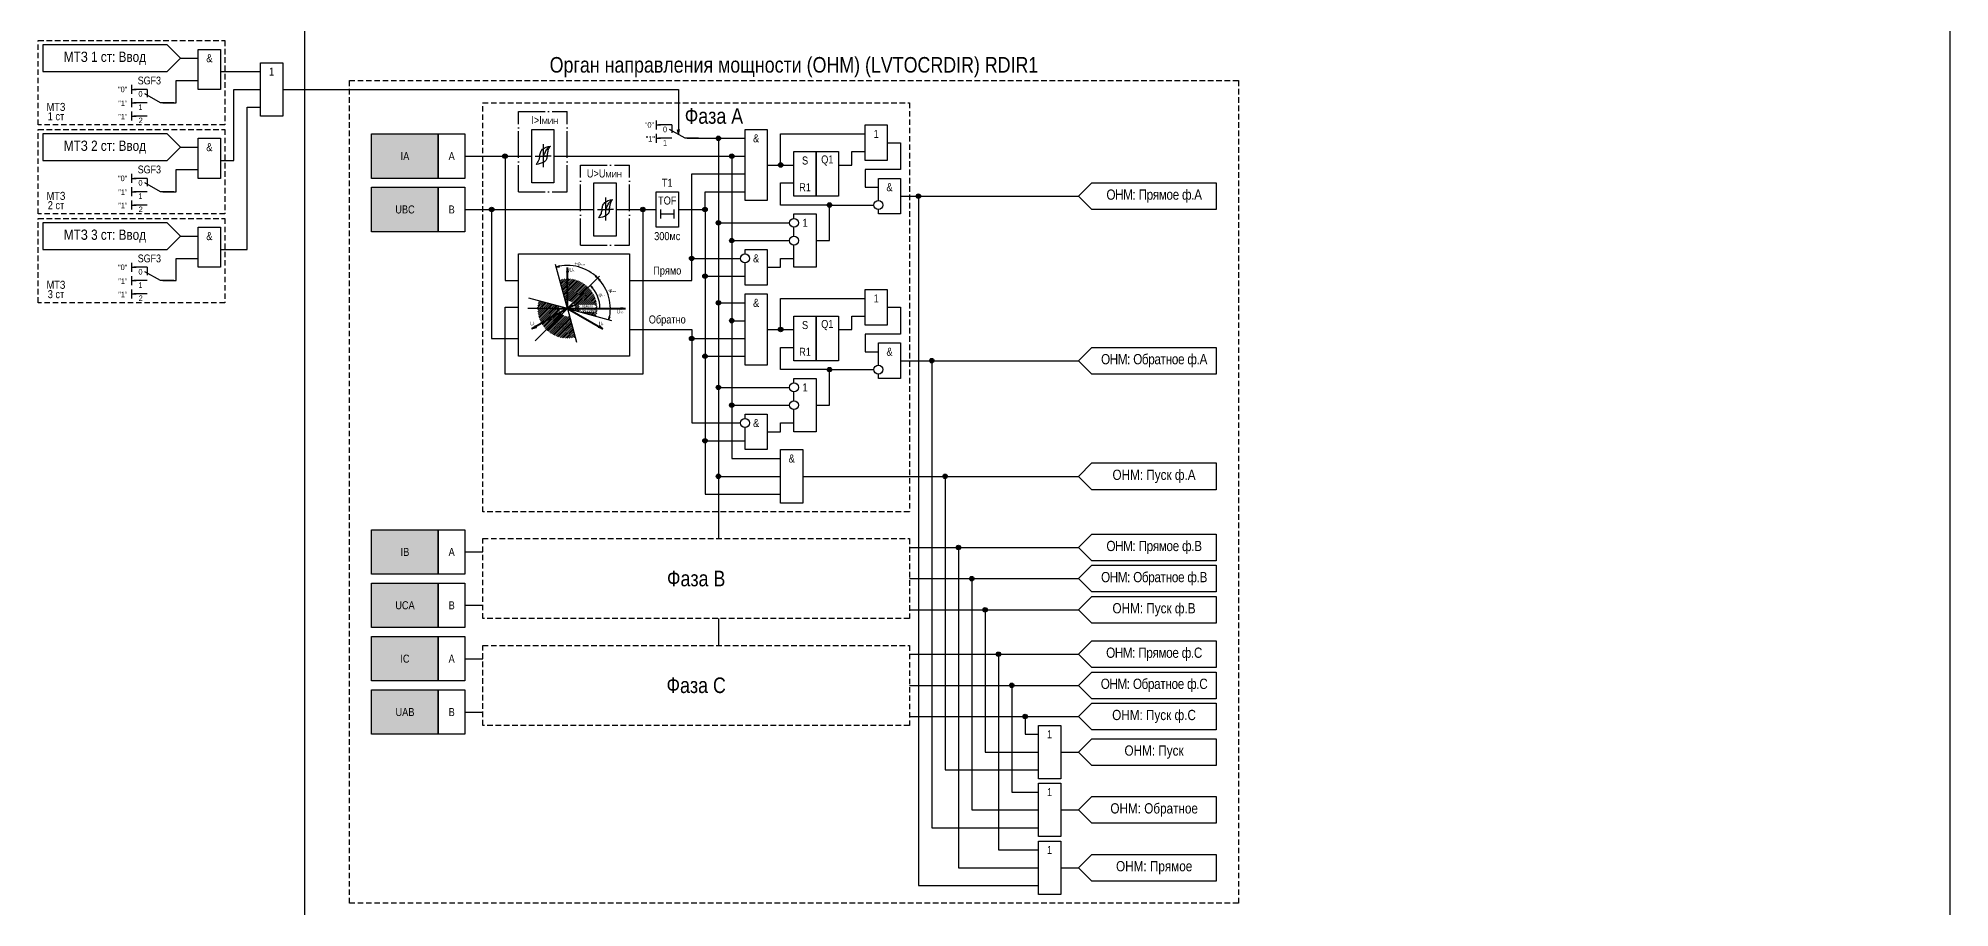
# Model space of a CAD drawing. Header units: millimetres. Extents: x -60 to 2976, y -423 to 657.
# Drawn here: x -60 to 370, y 214 to 409.5 of the extents above; entities that cross this region are included whole.
import ezdxf
from ezdxf.enums import TextEntityAlignment as Align

# ---------------------------------------------------------------- set-up
doc = ezdxf.new("R2010")
doc.units = ezdxf.units.MM
doc.linetypes.add('ACAD_ISO04W100', pattern=[30, 24, -3, 0, -3])
doc.linetypes.add('штриховая2', pattern=[0.375, 0.25, -0.125])
doc.layers.add('TEXT', color=7, linetype='Continuous', lineweight=25)
doc.layers.add('Основная', color=7, linetype='Continuous')
doc.styles.add('1.8_Gost_RD', font='ARIALN.TTF', dxfattribs={"height": 1.8})
doc.styles.add('2.5_Gost_RD', font='ARIALN.TTF', dxfattribs={"height": 2.5})
doc.styles.add('3.5_Gost_RD', font='ARIALN.TTF', dxfattribs={"height": 3.5})
doc.styles.add('5.0_Gost_RD', font='ARIALN.TTF', dxfattribs={"height": 5})
doc.styles.add('Вывод', font='ARIALN.TTF', dxfattribs={"height": 2.5})
doc.styles.add('Компонент', font='ARIALN.TTF', dxfattribs={"height": 3.5})

# ---------------------------------------------------------------- blocks, each defined once
blk = doc.blocks.new('*U24')
at = {"layer": 'Основная', "linetype": 'ACAD_ISO04W100', "ltscale": 0.25}
for p, q in [((0, 0), (11, 0)), ((0, -18), (0, 0)), ((11, -18), (11, 0)), ((0, -18), (11, -18))]:
    blk.add_line(p, q, dxfattribs=at)
at = {"layer": 'Основная', "style": 'Компонент'}
blk.add_attdef('ОУ', text='', height=3.5, dxfattribs=at).set_placement((11, 0), align=Align.MIDDLE_CENTER)
blk = doc.blocks.new('Точка')
at = {"ltscale": 100}
h = blk.add_hatch(color=256, dxfattribs=at)
h.dxf.hatch_style = 1
edge = h.paths.add_edge_path()
edge.add_arc((0, 0), 0.5, 0, 360)
blk.add_circle((0, 0), 0.5, dxfattribs=at)
blk = doc.blocks.new('*U32')
at = {"layer": 'Основная', "color": 0}
blk.add_line((0, 0), (7, 4), dxfattribs=at)
at = {"layer": 'Основная', "ltscale": 0.35}
blk.add_line((6, 6), (6, 2.5), dxfattribs=at)
blk = doc.blocks.new('*U43')
at = {"layer": 'Основная', "color": 0}
for p, q in [((-3, 6), (-9, 6)), ((-3, 0), (-9, 0)), ((9, 0), (3, 0))]:
    blk.add_line(p, q, dxfattribs=at)
at = {"layer": 'Основная', "ltscale": 0.25, "xscale": -1}
blk.add_blockref('*U32', (3, 0), dxfattribs=at)
at = {"layer": 'Основная'}
for tag, height, style, p in [('ОУ', 3.5, 'Компонент', (-2, 10)), ('В1', 2.5, 'Вывод', (-13, 6)), ('В2', 2.5, 'Вывод', (-6, 4)), ('В3', 2.5, 'Вывод', (-6, -2))]:
    blk.add_attdef(tag, text='', height=height, dxfattribs=dict(at, style=style)).set_placement(p, align=Align.MIDDLE_CENTER)
blk = doc.blocks.new('*U34')
at = {"layer": 'Основная', "color": 0}
for p, q in [((-3, 6), (-9, 6)), ((-3, 0), (-9, 0)), ((9, 0), (3, 0))]:
    blk.add_line(p, q, dxfattribs=at)
at = {"layer": 'Основная', "ltscale": 0.25, "xscale": -1}
blk.add_blockref('*U32', (3, 0), dxfattribs=at)
at = {"layer": 'Основная'}
for tag, height, style, p in [('ОУ', 3.5, 'Компонент', (-2, 10)), ('В1', 2.5, 'Вывод', (-14, 6)), ('В2', 2.5, 'Вывод', (-6, 4)), ('В3', 2.5, 'Вывод', (-6, -2))]:
    blk.add_attdef(tag, text='', height=height, dxfattribs=dict(at, style=style)).set_placement(p, align=Align.MIDDLE_CENTER)

msp = doc.modelspace()

# ---------------------------------------------------------------- hatches: boundary and pattern name
at = {"ltscale": 100, "true_color": 0xf7941d}
h = msp.add_hatch(color=30, dxfattribs=at)
h.dxf.hatch_style = 1
h.paths.add_polyline_path([(15, 388), (30, 388), (30, 378), (15, 378)])
h = msp.add_hatch(color=30, dxfattribs=at)
h.dxf.hatch_style = 1
h.paths.add_polyline_path([(15, 376), (30, 376), (30, 366), (15, 366)])
at = {"ltscale": 100}
h = msp.add_hatch(color=256, dxfattribs=at)
h.dxf.hatch_style = 1
h.paths.add_polyline_path([(56.5257, 358.0776), (57.2267, 358.1181, -0.30517304), (57.1188, 358.2178)])
h.paths.add_polyline_path([(56.5257, 358.0776), (57.1188, 358.2178, -0.30517304), (57.1706, 358.3554)])
h = msp.add_hatch(color=256, dxfattribs=at)
h.dxf.hatch_style = 1
h.paths.add_polyline_path([(59.0295, 357.9334), (58.8467, 356.8969, -0.30517304), (59.0295, 357.0199)])
h.paths.add_polyline_path([(59.0295, 357.9334), (59.0295, 357.0199, -0.30517304), (59.2123, 356.8969)])
h = msp.add_hatch(dxfattribs=at)
h.set_pattern_fill('ANSI31', color=256, scale=0.1)
h.set_pattern_definition([(45, (-192.7705, 427.0334), (-0.2245064, 0.2245064), [])])
h.paths.add_polyline_path([(57.2996, 355.1895), (58.5728, 350.4379, -0.49314543), (60.7941, 348.7334, -0.06554346), (60.734, 348.2767), (65.4856, 347.0035, 0.06554346), (65.7134, 348.7334, 0.49314543)])
h.paths.add_polyline_path([(60.9777, 350.5367), (62.0036, 350.5367), (62.0036, 349.5951), (60.9777, 349.5951)], flags=0)
h.paths.add_polyline_path([(62.8933, 352.2001), (63.5109, 352.2001), (63.5109, 351.1853), (62.8933, 351.1853)], flags=0)
h.paths.add_polyline_path([(61.7, 349.5323), (65.3952, 349.5323), (65.3952, 348.0677), (61.7, 348.0677)], flags=16)
h.paths.add_polyline_path([(57.2649, 348.7334, -0.06554346), (57.325, 349.1901), (52.5734, 350.4633, 0.06554346), (52.3456, 348.7334, 0.49314543), (60.7594, 342.2773), (59.4862, 347.0289, -0.49314543)])
h.paths.add_polyline_path([(55.8314, 345.7373), (59.4999, 345.7373), (59.4999, 344.1043), (55.8314, 344.1043)], flags=0)
h.paths.add_polyline_path([(60.8606, 349.3071), (62.0867, 349.3071), (62.0867, 350.8226), (60.8606, 350.8226)], flags=24)
h.paths.add_polyline_path([(61.6168, 347.8689), (65.3607, 347.8689), (65.3607, 349.7432), (61.6168, 349.7432)], flags=25)
h.paths.add_polyline_path([(62.7993, 350.9732), (63.5724, 350.9732), (63.5724, 352.4887), (62.7993, 352.4887)], flags=24)
h.paths.add_polyline_path([(55.7813, 344.0079), (59.5252, 344.0079), (59.5252, 345.8822), (55.7813, 345.8822)], flags=24)
h = msp.add_hatch(color=256, dxfattribs=at)
h.dxf.hatch_style = 1
h.paths.add_polyline_path([(64.2178, 353.9217), (64.5955, 353.3298, -0.30517304), (64.6298, 353.4727)])
h.paths.add_polyline_path([(64.2178, 353.9217), (64.6298, 353.4727, -0.30517304), (64.7751, 353.4947)])
h = msp.add_hatch(color=256, dxfattribs=at)
h.dxf.hatch_style = 1
h.paths.add_polyline_path([(65.8699, 355.5738), (65.4519, 356.138, -0.30517304), (65.4276, 355.9931)])
h.paths.add_polyline_path([(65.8699, 355.5738), (65.4276, 355.9931, -0.30517304), (65.2842, 355.961)])
h = msp.add_hatch(color=256, dxfattribs=at)
h.dxf.hatch_style = 1
h.paths.add_polyline_path([(65.8699, 355.5738), (66.2549, 354.9867, -0.30517304), (66.2875, 355.13)])
h.paths.add_polyline_path([(65.8699, 355.5738), (66.2875, 355.13, -0.30517304), (66.4325, 355.1538)])
h = msp.add_hatch(color=256, dxfattribs=at)
h.dxf.hatch_style = 1
h.paths.add_polyline_path([(60.6182, 349.5014), (60.0474, 349.0926, 0.30517304), (60.0687, 349.238)])
h.paths.add_polyline_path([(60.6182, 349.5014), (60.0687, 349.238, 0.30517304), (59.942, 349.3125)])
h = msp.add_hatch(color=256, dxfattribs=at)
h.dxf.hatch_style = 1
h.paths.add_polyline_path([(62.6357, 352.3397), (61.7736, 351.7359, -0.30517304), (61.9898, 351.6937)])
h.paths.add_polyline_path([(62.6357, 352.3397), (61.9898, 351.6937, -0.30517304), (62.032, 351.4775)])
h = msp.add_hatch(color=256, dxfattribs=at)
h.dxf.hatch_style = 1
h.paths.add_polyline_path([(72.0859, 348.7334), (71.0494, 348.9162, -0.30517304), (71.1724, 348.7334)])
h.paths.add_polyline_path([(72.0859, 348.7334), (71.1724, 348.7334, -0.30517304), (71.0494, 348.5506)])
h = msp.add_hatch(color=256, dxfattribs=at)
h.dxf.hatch_style = 1
h.paths.add_polyline_path([(51.0621, 344.1334), (51.8684, 344.81, 0.30517304), (51.8532, 344.5902)])
h.paths.add_polyline_path([(51.0621, 344.1334), (51.8532, 344.5902, 0.30517304), (52.0511, 344.4934)])
h = msp.add_hatch(color=256, dxfattribs=at)
h.dxf.hatch_style = 1
h.paths.add_polyline_path([(66.9969, 344.1334), (66.1906, 344.81, -0.30517304), (66.2058, 344.5902)])
h.paths.add_polyline_path([(66.9969, 344.1334), (66.2058, 344.5902, -0.30517304), (66.0079, 344.4934)])
h = msp.add_hatch(color=256, dxfattribs=at)
h.dxf.hatch_style = 1
h.paths.add_polyline_path([(68.3737, 346.2296), (68.6518, 346.8744, -0.30517304), (68.5142, 346.8226)])
h.paths.add_polyline_path([(68.3737, 346.2296), (68.5142, 346.8226, -0.30517304), (68.4145, 346.9306)])
at = {"ltscale": 100, "true_color": 0xf7941d}
h = msp.add_hatch(color=30, dxfattribs=at)
h.dxf.hatch_style = 1
h.paths.add_polyline_path([(15, 299), (30, 299), (30, 289), (15, 289)])
h = msp.add_hatch(color=30, dxfattribs=at)
h.dxf.hatch_style = 1
h.paths.add_polyline_path([(15, 287), (30, 287), (30, 277), (15, 277)])
h = msp.add_hatch(color=30, dxfattribs=at)
h.dxf.hatch_style = 1
h.paths.add_polyline_path([(15, 275), (30, 275), (30, 265), (15, 265)])
h = msp.add_hatch(color=30, dxfattribs=at)
h.dxf.hatch_style = 1
h.paths.add_polyline_path([(15, 263), (30, 263), (30, 253), (15, 253)])

# ---------------------------------------------------------------- linework, layer by layer
at = {"color": 6, "ltscale": 100}
for p, q in [((-39, 399), (-39, 397)), ((-39, 398), (-38, 398)), ((-39, 396), (-39, 394)), ((-39, 395), (-38, 395)), ((-39, 393), (-39, 391)), ((-39, 392), (-38, 392)), ((-35.5, 392), (-38.5, 392)), ((-39, 379), (-39, 377)), ((-39, 378), (-38, 378)), ((-39, 376), (-39, 374)), ((-39, 375), (-38, 375)), ((-39, 373), (-39, 371)), ((-39, 372), (-38, 372)), ((-35.5, 372), (-38.5, 372)), ((-39, 359), (-39, 357)), ((-39, 358), (-38, 358)), ((-39, 356), (-39, 354)), ((-39, 355), (-38, 355)), ((-39, 353), (-39, 351)), ((-39, 352), (-38, 352)), ((-35.5, 352), (-38.5, 352))]:
    msp.add_line(p, q, dxfattribs=at)
at = {"ltscale": 100}
for p, q in [((79, 391), (79, 389)), ((79, 390), (80, 390)), ((79, 388), (79, 386)), ((79, 387), (80, 387)), ((59.0295, 348.7334), (56.3708, 358.6557)), ((56.5257, 358.0776), (57.1706, 358.3554)), ((56.5257, 358.0776), (57.2267, 358.1181)), ((59.0295, 357.9334), (58.8467, 356.8969)), ((59.0295, 357.9334), (59.2123, 356.8969)), ((59.0295, 348.7334), (66.2931, 355.997)), ((64.2178, 353.9217), (64.7751, 353.4947)), ((64.2178, 353.9217), (64.5955, 353.3298)), ((65.8699, 355.5738), (65.2842, 355.961)), ((65.8699, 355.5738), (65.4519, 356.138)), ((65.8699, 355.5738), (66.4325, 355.1538)), ((65.8699, 355.5738), (66.2549, 354.9867)), ((59.0295, 348.7334), (50.1295, 348.7334)), ((59.0295, 348.7334), (50.3404, 351.0616)), ((59.0295, 348.7334), (51.7659, 341.4698)), ((59.0295, 348.7334), (60.6182, 349.5014)), ((59.0295, 348.7334), (68.9518, 346.0747)), ((59.0295, 348.7334), (61.0533, 341.1805)), ((60.6182, 349.5014), (59.942, 349.3125)), ((60.6182, 349.5014), (60.0474, 349.0926)), ((62.6357, 352.3397), (61.7736, 351.7359)), ((62.6357, 352.3397), (62.032, 351.4775)), ((72.0859, 348.7334), (71.0494, 348.9162)), ((72.0859, 348.7334), (71.0494, 348.5506)), ((51.0621, 344.1334), (51.8684, 344.81)), ((51.0621, 344.1334), (52.0511, 344.4934)), ((66.9969, 344.1334), (66.0079, 344.4934)), ((66.9969, 344.1334), (66.1906, 344.81)), ((68.3737, 346.2296), (68.4145, 346.9306)), ((68.3737, 346.2296), (68.6518, 346.8744)), ((136, 295), (174, 295)), ((136, 288), (174, 288)), ((136, 281), (174, 281)), ((136, 271), (174, 271)), ((136, 264), (174, 264)), ((136, 257), (174, 257))]:
    msp.add_line(p, q, dxfattribs=at)
at = {"color": 7, "ltscale": 100}
for p, q in [((51.7865, 383.0009), (53.6014, 383.0009)), ((52.8108, 383), (54.491, 383)), ((55.4163, 383.0028), (53.6014, 383.0009)), ((65.7865, 371.0009), (67.6014, 371.0009)), ((66.8108, 371), (68.491, 371)), ((69.4163, 371.0028), (67.6014, 371.0009))]:
    msp.add_line(p, q, dxfattribs=at)
for p, q in [((53.6, 385.72), (53.6, 380.52)), ((67.6, 373.72), (67.6, 368.52))]:
    msp.add_line(p, q)
at = {"lineweight": 40, "ltscale": 100}
for p, q in [((59.0295, 348.7334), (59.0295, 357.9334)), ((59.0295, 348.7334), (51.0621, 344.1334)), ((56.1511, 348.7334), (72.0859, 348.7334)), ((59.0295, 348.7334), (62.6357, 352.3397)), ((59.0295, 348.7334), (66.9969, 344.1334))]:
    msp.add_line(p, q, dxfattribs=at)
at = {"color": 3, "ltscale": 100}
msp.add_lwpolyline([(0, 645), (370, 645), (370, 0), (0, 0)], close=True, dxfattribs=at)
msp.add_lwpolyline([(0, 645), (370, 645), (370, 0), (0, 0)], close=True, dxfattribs=at)
at = {"color": 6, "linetype": 'штриховая2', "ltscale": 5}
for points in [[(-60, 409), (-18, 409), (-18, 390), (-60, 390)], [(-60, 389), (-18, 389), (-18, 370), (-60, 370)], [(-60, 369), (-18, 369), (-18, 350), (-60, 350)]]:
    msp.add_lwpolyline(points, close=True, dxfattribs=at)
at = {"color": 6, "ltscale": 100}
for points in [[(-28, 405), (-31, 408), (-59, 408), (-59, 402), (-31, 402), (-28, 405)], [(-28, 405), (-24, 405)], [(-32, 395), (-29, 395), (-29, 400), (-24, 400)], [(-19, 402), (-10, 402)], [(-19, 382), (-16, 382), (-16, 398), (-10, 398)], [(-5, 398), (84, 398), (84, 387.8571)], [(-19, 362), (-13, 362), (-13, 394), (-10, 394)], [(-28, 385), (-31, 388), (-59, 388), (-59, 382), (-31, 382), (-28, 385)], [(83.7241, 389), (84, 387.8571), (84.2759, 389)], [(-28, 385), (-24, 385)], [(-32, 375), (-29, 375), (-29, 380), (-24, 380)], [(-28, 365), (-31, 368), (-59, 368), (-59, 362), (-31, 362), (-28, 365)], [(-28, 365), (-24, 365)], [(-32, 355), (-29, 355), (-29, 360), (-24, 360)]]:
    msp.add_lwpolyline(points, dxfattribs=at)
for points in [[(-24, 407), (-19, 407), (-19, 398), (-24, 398)], [(-10, 404), (-5, 404), (-5, 392), (-10, 392)], [(-24, 387), (-19, 387), (-19, 378), (-24, 378)], [(-24, 367), (-19, 367), (-19, 358), (-24, 358)]]:
    msp.add_lwpolyline(points, close=True, dxfattribs=at)
at = {"color": 7, "linetype": 'штриховая2', "ltscale": 5}
msp.add_lwpolyline([(10, 400), (210, 400), (210, 215), (10, 215)], close=True, dxfattribs=at)
at = {"color": 251, "linetype": 'штриховая2', "ltscale": 5, "true_color": 0x58595b}
for points in [[(40, 395), (136, 395), (136, 303), (40, 303)], [(40, 297), (136, 297), (136, 279), (40, 279)], [(40, 273), (136, 273), (136, 255), (40, 255)]]:
    msp.add_lwpolyline(points, close=True, dxfattribs=at)
at = {"ltscale": 100}
for points in [[(15, 388), (30, 388), (30, 378), (15, 378)], [(30, 388), (36, 388), (36, 378), (30, 378)], [(51, 389), (56, 389), (56, 377), (51, 377)], [(99, 389), (104, 389), (104, 373), (99, 373)], [(126, 390), (131, 390), (131, 382), (126, 382)], [(110, 384), (115, 384), (115, 374), (110, 374)], [(115, 384), (120, 384), (120, 374), (115, 374)], [(15, 376), (30, 376), (30, 366), (15, 366)], [(30, 376), (36, 376), (36, 366), (30, 366)], [(65, 377), (70, 377), (70, 365), (65, 365)], [(79, 375), (84, 375), (84, 367), (79, 367)], [(177, 377), (205, 377), (205, 371), (177, 371), (174, 374)], [(48, 361), (73, 361), (73, 338), (48, 338)], [(126, 353), (131, 353), (131, 345), (126, 345)], [(99, 352), (104, 352), (104, 336), (99, 336)], [(110, 347), (115, 347), (115, 337), (110, 337)], [(115, 347), (120, 347), (120, 337), (115, 337)], [(177, 340), (205, 340), (205, 334), (177, 334), (174, 337)], [(177, 314), (205, 314), (205, 308), (177, 308), (174, 311)], [(15, 299), (30, 299), (30, 289), (15, 289)], [(30, 299), (36, 299), (36, 289), (30, 289)], [(177, 298), (205, 298), (205, 292), (177, 292), (174, 295)], [(177, 291), (205, 291), (205, 285), (177, 285), (174, 288)], [(15, 287), (30, 287), (30, 277), (15, 277)], [(30, 287), (36, 287), (36, 277), (30, 277)], [(177, 284), (205, 284), (205, 278), (177, 278), (174, 281)], [(15, 275), (30, 275), (30, 265), (15, 265)], [(30, 275), (36, 275), (36, 265), (30, 265)], [(177, 274), (205, 274), (205, 268), (177, 268), (174, 271)], [(177, 267), (205, 267), (205, 261), (177, 261), (174, 264)], [(15, 263), (30, 263), (30, 253), (15, 253)], [(30, 263), (36, 263), (36, 253), (30, 253)], [(177, 260), (205, 260), (205, 254), (177, 254), (174, 257)], [(165, 255), (170, 255), (170, 243), (165, 243)], [(177, 252), (205, 252), (205, 246), (177, 246), (174, 249)], [(165, 242), (170, 242), (170, 230), (165, 230)], [(177, 239), (205, 239), (205, 233), (177, 233), (174, 236)], [(165, 229), (170, 229), (170, 217), (165, 217)], [(177, 226), (205, 226), (205, 220), (177, 220), (174, 223)]]:
    msp.add_lwpolyline(points, close=True, dxfattribs=at)
for points in [[(86, 387), (99, 387)], [(86, 387), (93, 387), (93, 297)], [(86, 387), (93, 387), (93, 350), (99, 350)], [(86, 387), (93, 387), (93, 311), (107, 311)], [(86, 387), (93, 387), (93, 368), (109, 368)], [(86, 387), (93, 387), (93, 331), (109, 331)], [(104, 381), (107, 381), (107, 388), (126, 388)], [(36, 383), (51, 383)], [(36, 383), (45, 383), (45, 355), (48, 355)], [(56, 383), (99, 383)], [(56, 383), (96, 383), (96, 364), (109, 364)], [(56, 383), (96, 383), (96, 346), (99, 346)], [(56, 383), (96, 383), (96, 315), (107, 315)], [(56, 383), (96, 383), (96, 327), (109, 327)], [(120, 381), (123, 381), (123, 384), (126, 384)], [(131, 386), (134, 386), (134, 380), (126, 380), (126, 376), (129, 376)], [(73, 355), (87, 355), (87, 379), (99, 379)], [(104, 381), (110, 381)], [(84, 371), (90, 371), (90, 375), (99, 375)], [(115, 364), (118, 364), (118, 372), (107, 372), (107, 377), (110, 377)], [(129, 373), (129, 378), (134, 378), (134, 370), (129, 370), (129, 371)], [(36, 371), (65, 371)], [(36, 371), (42, 371), (42, 342), (48, 342)], [(70, 371), (76, 371), (76, 334), (45, 334), (45, 349), (48, 349)], [(70, 371), (79, 371)], [(80, 371), (80, 369)], [(80, 370), (83, 370)], [(83, 371), (83, 369)], [(84, 371), (90, 371), (90, 356), (99, 356)], [(84, 371), (90, 371), (90, 338), (99, 338)], [(84, 371), (90, 371), (90, 319), (99, 319)], [(84, 371), (90, 371), (90, 307), (107, 307)], [(110, 369), (110, 370), (115, 370), (115, 358), (110, 358), (110, 363)], [(115, 364), (118, 364), (118, 372), (128, 372)], [(134, 374), (174, 374)], [(134, 374), (138, 374), (138, 219), (165, 219)], [(110, 365), (110, 367)], [(99, 361), (99, 362), (104, 362), (104, 354), (99, 354), (99, 359)], [(73, 355), (87, 355), (87, 360), (98, 360)], [(104, 358), (107, 358), (107, 360), (110, 360)], [(104, 344), (107, 344), (107, 351), (126, 351)], [(131, 349), (134, 349), (134, 343), (126, 343), (126, 339), (129, 339)], [(73, 344), (87, 344), (87, 323), (98, 323)], [(73, 344), (87, 344), (87, 342), (99, 342)], [(104, 344), (110, 344)], [(120, 344), (123, 344), (123, 347), (126, 347)], [(115, 327), (118, 327), (118, 335), (107, 335), (107, 340), (110, 340)], [(129, 336), (129, 341), (134, 341), (134, 333), (129, 333), (129, 334)], [(134, 337), (174, 337)], [(134, 337), (141, 337), (141, 232), (165, 232)], [(110, 332), (110, 333), (115, 333), (115, 321), (110, 321), (110, 326)], [(115, 327), (118, 327), (118, 335), (128, 335)], [(110, 328), (110, 330)], [(99, 324), (99, 325), (104, 325), (104, 317), (99, 317), (99, 322)], [(104, 321), (107, 321), (107, 323), (110, 323)], [(112, 311), (174, 311)], [(112, 311), (144, 311), (144, 245), (165, 245)], [(36, 294), (40, 294)], [(136, 295), (147, 295), (147, 223), (165, 223)], [(136, 288), (150, 288), (150, 236), (165, 236)], [(36, 282), (40, 282)], [(136, 281), (153, 281), (153, 249), (165, 249)], [(93, 279), (93, 273)], [(136, 271), (156, 271), (156, 227), (165, 227)], [(36, 270), (40, 270)], [(136, 264), (159, 264), (159, 240), (165, 240)], [(36, 258), (40, 258)], [(136, 257), (162, 257), (162, 253), (165, 253)], [(170, 249), (174, 249)], [(170, 236), (174, 236)], [(170, 223), (174, 223)]]:
    msp.add_lwpolyline(points, dxfattribs=at)
at = {"color": 7, "ltscale": 100}
msp.add_lwpolyline([(107, 317), (112, 317), (112, 305), (107, 305)], close=True, dxfattribs=at)
at = {"ltscale": 100}
for centre in [(129, 372), (110, 368), (110, 364), (99, 360), (129, 335), (110, 331), (110, 327), (99, 323)]:
    msp.add_circle(centre, 1, dxfattribs=at)
for centre, radius, start, end in [((59.0295, 348.7334), 9.6738, 345, 105), ((57.2469, 358.2481), 0.1316, 125.419256, 261.185463), ((59.0295, 356.8226), 0.1973, 22.116896, 157.883104), ((59.0295, 348.7334), 7.3374, 0, 45), ((64.7188, 353.3757), 0.1316, 64.653755, 200.419963), ((65.3321, 356.0836), 0.1316, 248.652429, 24.418636), ((66.3777, 355.0341), 0.1316, 65.368542, 201.134749), ((59.95, 349.1812), 0.1316, 317.723184, 93.489392), ((61.8503, 351.5542), 0.1973, 337.116896, 112.883104), ((70.9751, 348.7334), 0.1973, 292.116896, 67.883104), ((52.0241, 344.6888), 0.1973, 142.116896, 277.883104), ((66.0349, 344.6888), 0.1973, 262.116896, 37.883104), ((68.5445, 346.9507), 0.1316, 188.788138, 324.554345)]:
    msp.add_arc(centre, radius, start, end, dxfattribs=at)
for points in [[(52.8, 382.92), (52.6, 382.1319), (52, 381.12)], [(54.4795, 382.92), (54.2473, 382.1319), (53.7586, 381.6696), (52, 381.12)], [(52.8, 382.92), (52.9527, 383.7081), (53.4415, 384.5439), (55.2, 385.257)], [(53.6014, 383.0009), (54, 383.72), (54.4669, 384.5973), (55.2, 385.257)], [(54.4795, 382.92), (54.6, 383.7081), (54.8118, 384.5439), (55.2, 385.257)], [(66.8, 370.92), (66.6, 370.1319), (66, 369.12)], [(68.4795, 370.92), (68.2473, 370.1319), (67.7586, 369.6696), (66, 369.12)], [(66.8, 370.92), (66.9527, 371.7081), (67.4415, 372.5439), (69.2, 373.257)], [(67.6014, 371.0009), (68, 371.72), (68.4669, 372.5973), (69.2, 373.257)], [(68.4795, 370.92), (68.6, 371.7081), (68.8118, 372.5439), (69.2, 373.257)]]:
    msp.add_spline(points, degree=3)

# ---------------------------------------------------------------- block references
for p in [(93, 387), (45, 383), (96, 383), (107, 381), (138, 374), (42, 371), (76, 371), (90, 371), (118, 372), (93, 368), (96, 364), (87, 360), (90, 356), (93, 350), (96, 346), (107, 344), (87, 342), (90, 338), (118, 335), (141, 337), (93, 331), (96, 327), (90, 319), (93, 311), (144, 311), (147, 295), (150, 288), (153, 281), (156, 271), (159, 264), (162, 257)]:
    msp.add_blockref('Точка', p, dxfattribs=at)
at = {"layer": 'Основная', "color": 6, "ltscale": 0.25, "xscale": 0.5, "yscale": 0.5, "zscale": 0.5}
for p in [(-34, 395), (-34, 375), (-34, 355)]:
    msp.add_blockref('*U34', p, dxfattribs=at).add_auto_attribs({'ОУ': 'SGF3', 'В1': '"0"', 'В2': '0', 'В3': '1'})
at = {"layer": 'Основная', "ltscale": 0.25}
for p in [(48, 393), (62, 381)]:
    msp.add_blockref('*U24', p, dxfattribs=at)
ref = msp.add_blockref('*U43', (84, 387), dxfattribs=dict(at, xscale=0.5, yscale=0.5, zscale=0.5))
ref.add_attrib('В1', '"0"', dxfattribs={"height": 1.25, "style": 'Вывод'}).set_placement((77.5, 390), align=Align.MIDDLE_CENTER)
ref.add_attrib('В2', '0', dxfattribs={"height": 1.25, "style": 'Вывод'}).set_placement((81, 389), align=Align.MIDDLE_CENTER)
ref.add_attrib('В3', '1', dxfattribs={"height": 1.25, "style": 'Вывод'}).set_placement((81, 386), align=Align.MIDDLE_CENTER)

# ---------------------------------------------------------------- texts
at = {"color": 6, "ltscale": 100}
for s, insert, char_height, width, attachment_point, style in [('&', (-21.5, 405), 1.8, 5, 5, '2.5_Gost_RD'), ('1', (-7.5, 402), 1.8, 5, 5, '2.5_Gost_RD'), ('"1"', (-42, 395.4962), 1.25, 2, 1, '3.5_Gost_RD'), ('"1"', (-42, 392.4962), 1.25, 2, 1, '3.5_Gost_RD'), ('2', (-37.4093, 391.6607), 1.25, 2, 1, '3.5_Gost_RD'), ('&', (-21.5, 385), 1.8, 5, 5, '2.5_Gost_RD'), ('"1"', (-42, 375.4962), 1.25, 2, 1, '3.5_Gost_RD'), ('"1"', (-42, 372.4962), 1.25, 2, 1, '3.5_Gost_RD'), ('2', (-37.4093, 371.6607), 1.25, 2, 1, '3.5_Gost_RD'), ('&', (-21.5, 365), 1.8, 5, 5, '2.5_Gost_RD'), ('"1"', (-42, 355.4962), 1.25, 2, 1, '3.5_Gost_RD'), ('"1"', (-42, 352.4962), 1.25, 2, 1, '3.5_Gost_RD'), ('2', (-37.4093, 351.6607), 1.25, 2, 1, '3.5_Gost_RD')]:
    msp.add_mtext(s, dxfattribs=dict(at, insert=insert, char_height=char_height, width=width, attachment_point=attachment_point, style=style))
at = {"color": 30, "ltscale": 100, "attachment_point": 5}
for s, insert, char_height, width, style in [('\\pxt49;Орган направления мощности (ОНМ) (LVTOCRDIR) {\\C6;RDIR1}', (110, 403), 3.5, 200, '3.5_Gost_RD'), ('\\pxsm0.7;МТЗ \\P1 ст', (-56, 393), 1.8, 8, '2.5_Gost_RD'), ('\\pxsm0.7;МТЗ \\P2 ст', (-56, 373), 1.8, 8, '2.5_Gost_RD'), ('\\pxsm0.7;МТЗ \\P3 ст', (-56, 353), 1.8, 8, '2.5_Gost_RD')]:
    msp.add_mtext(s, dxfattribs=dict(at, insert=insert, char_height=char_height, width=width, style=style))
at = {"color": 7, "ltscale": 100, "char_height": 1.8}
for s, insert, width, attachment_point, style in [('\\pxi1.3076; I>I{\\H0.66667x;МИН}', (48, 392), 11, 1, '1.8_Gost_RD'), ('\\pxi0.78678;U>U{\\H0.66667x;МИН}', (62, 380), 12.594396, 1, '1.8_Gost_RD'), ('&', (109.5, 315), 5, 5, '2.5_Gost_RD')]:
    msp.add_mtext(s, dxfattribs=dict(at, insert=insert, width=width, attachment_point=attachment_point, style=style))
at = {"color": 251, "linetype": 'штриховая2', "ltscale": 5, "true_color": 0x58595b, "insert": (92, 392), "char_height": 3.5, "width": 104, "attachment_point": 5, "style": '3.5_Gost_RD'}
msp.add_mtext('Фаза А', dxfattribs=at)
at = {"ltscale": 100}
for s, insert, char_height, width, attachment_point, style in [('"1"', (76.6442, 387.4962), 1.25, 2, 1, '3.5_Gost_RD'), ('&', (101.5, 387), 1.8, 5, 5, '2.5_Gost_RD'), ('1', (128.5, 388), 1.8, 5, 5, '2.5_Gost_RD'), ('IA', (22.5, 383), 1.8, 15, 5, '1.8_Gost_RD'), ('А', (33, 383), 1.8, 6, 5, '1.8_Gost_RD'), ('S', (112.5, 382), 1.8, 5, 5, '2.5_Gost_RD'), ('Q1', (117.5, 382), 1.8, 5, 5, '2.5_Gost_RD'), ('T1', (81.5, 377), 1.8, 5, 5, '2.5_Gost_RD'), ('R1', (112.5, 376), 1.8, 5, 5, '2.5_Gost_RD'), ('&', (131.5, 376), 1.8, 5, 5, '2.5_Gost_RD'), ('\\pxsm0.7;{\\T0.95;ОНМ: Прямое ф.А}', (191, 374), 2.3, 28, 5, '2.5_Gost_RD'), ('UBC', (22.5, 371), 1.8, 15, 5, '1.8_Gost_RD'), ('В', (33, 371), 1.8, 6, 5, '1.8_Gost_RD'), ('TOF', (81.5, 373), 1.8, 5, 5, '2.5_Gost_RD'), ('300мс', (81.5, 365), 1.8, 5, 5, '2.5_Gost_RD'), ('1', (112.5, 368), 1.8, 5, 5, '2.5_Gost_RD'), ('Прямо', (81.5, 357), 1.8, 11, 5, '2.5_Gost_RD'), ('&', (101.5, 360), 1.8, 5, 5, '2.5_Gost_RD'), ('&', (101.5, 350), 1.8, 5, 5, '2.5_Gost_RD'), ('1', (128.5, 351), 1.8, 5, 5, '2.5_Gost_RD'), ('Обратно', (81.5, 346), 1.8, 11, 5, '2.5_Gost_RD'), ('S', (112.5, 345), 1.8, 5, 5, '2.5_Gost_RD'), ('Q1', (117.5, 345), 1.8, 5, 5, '2.5_Gost_RD'), ('R1', (112.5, 339), 1.8, 5, 5, '2.5_Gost_RD'), ('&', (131.5, 339), 1.8, 5, 5, '2.5_Gost_RD'), ('\\pxsm0.7;{\\T0.95;ОНМ: Обратное ф.А}', (191, 337), 2.3, 28, 5, '2.5_Gost_RD'), ('1', (112.5, 331), 1.8, 5, 5, '2.5_Gost_RD'), ('&', (101.5, 323), 1.8, 5, 5, '2.5_Gost_RD'), ('\\pxsm0.7;ОНМ: Пуск ф.А ', (191, 311), 2.3, 28, 5, '2.5_Gost_RD'), ('IВ', (22.5, 294), 1.8, 15, 5, '1.8_Gost_RD'), ('А', (33, 294), 1.8, 6, 5, '1.8_Gost_RD'), ('\\pxsm0.7;{\\T0.95;ОНМ: Прямое ф.В}', (191, 295), 2.3, 28, 5, '2.5_Gost_RD'), ('\\pxsm0.7;{\\T0.95;ОНМ: Обратное ф.В}', (191, 288), 2.3, 28, 5, '2.5_Gost_RD'), ('UCA', (22.5, 282), 1.8, 15, 5, '1.8_Gost_RD'), ('В ', (33, 282), 1.8, 6, 5, '1.8_Gost_RD'), ('\\pxsm0.7;ОНМ: Пуск ф.В', (191, 281), 2.3, 28, 5, '2.5_Gost_RD'), ('IС', (22.5, 270), 1.8, 15, 5, '1.8_Gost_RD'), ('А', (33, 270), 1.8, 6, 5, '1.8_Gost_RD'), ('\\pxsm0.7;{\\T0.95;ОНМ: Прямое ф.С}', (191, 271), 2.3, 28, 5, '2.5_Gost_RD'), ('\\pxsm0.7;{\\T0.95;ОНМ: Обратное ф.С}', (191, 264), 2.3, 28, 5, '2.5_Gost_RD'), ('UAB', (22.5, 258), 1.8, 15, 5, '1.8_Gost_RD'), ('В', (33, 258), 1.8, 6, 5, '1.8_Gost_RD'), ('\\pxsm0.7;ОНМ: Пуск ф.С', (191, 257), 2.3, 28, 5, '2.5_Gost_RD'), ('1', (167.5, 253), 1.8, 5, 5, '2.5_Gost_RD'), ('\\pxsm0.7;ОНМ: Пуск', (191, 249), 2.3, 27.874017, 5, '2.5_Gost_RD'), ('1', (167.5, 240), 1.8, 5, 5, '2.5_Gost_RD'), ('\\pxsm0.7;ОНМ: Обратное', (191.0315, 236), 2.3, 27.937009, 5, '2.5_Gost_RD'), ('1', (167.5, 227), 1.8, 5, 5, '2.5_Gost_RD'), ('\\pxsm0.7;ОНМ: Прямое', (191.0315, 223), 2.3, 27.937009, 5, '2.5_Gost_RD')]:
    msp.add_mtext(s, dxfattribs=dict(at, insert=insert, char_height=char_height, width=width, attachment_point=attachment_point, style=style))
at = {"char_height": 0.5, "attachment_point": 5, "style": '5.0_Gost_RD'}
for s, insert, width in [('{\\H1.6x;U\\H0.4375x;A}', (60.0295, 357.4334), 11.2), ('{\\H1.6x;+\\fArial Narrow|b0|i0|c161|p34;φ\\fArial Narrow|b0|i0|c204|p34;\\H0.4375x;сект}', (61.7824, 358.7473), 11.2), ('{\\H1.6x;-\\fArial Narrow|b0|i0|c161|p34;φ\\fArial Narrow|b0|i0|c204|p34;\\H0.4375x;сект}', (69.0554, 352.708), 11.2), ('{\\H1.6x;I\\H0.4375x;мин}', (61.5039, 350.0673), 11.2), ('Прямое направление', (63.4952, 348.7382), 4.057244), ('{\\H1.6x;I\\H0.4375x;A}', (63.2295, 351.7334), 11.2), ('{\\fArial Narrow|b0|i0|c161|p34;\\H1.6x;φ\\fArial Narrow|b0|i0|c204|p34;\\H0.4375x;м.ч.}', (66.8295, 351.7334), 11.2), ('{\\H1.6x;U\\H0.4375x;BC}', (70.8939, 348.0359), 11.2), ('{\\H1.6x;U\\H0.4375x;C}', (51.2295, 345.3334), 11.2), ('Обратное направление', (57.6597, 344.883), 4.057244), ('{\\H1.6x;U\\H0.4375x;B}', (66.6295, 345.3334), 11.2)]:
    msp.add_mtext(s, dxfattribs=dict(at, insert=insert, width=width))
at = {"color": 251, "ltscale": 100, "true_color": 0x58595b, "char_height": 3.5, "width": 96, "attachment_point": 5, "style": '3.5_Gost_RD'}
for s, insert in [('Фаза В', (88, 288)), ('Фаза С', (88, 264))]:
    msp.add_mtext(s, dxfattribs=dict(at, insert=insert))
at = {"layer": 'TEXT', "ltscale": 100, "char_height": 2.3, "width": 28, "attachment_point": 5, "style": '2.5_Gost_RD'}
for s, insert in [('\\pxsm0.7;МТЗ 1 ст: Ввод', (-45, 405)), ('\\pxsm0.7;МТЗ 2 ст: Ввод', (-45, 385)), ('\\pxsm0.7;МТЗ 3 ст: Ввод', (-45, 365))]:
    msp.add_mtext(s, dxfattribs=dict(at, insert=insert))

doc.saveas('drawing.dxf')
